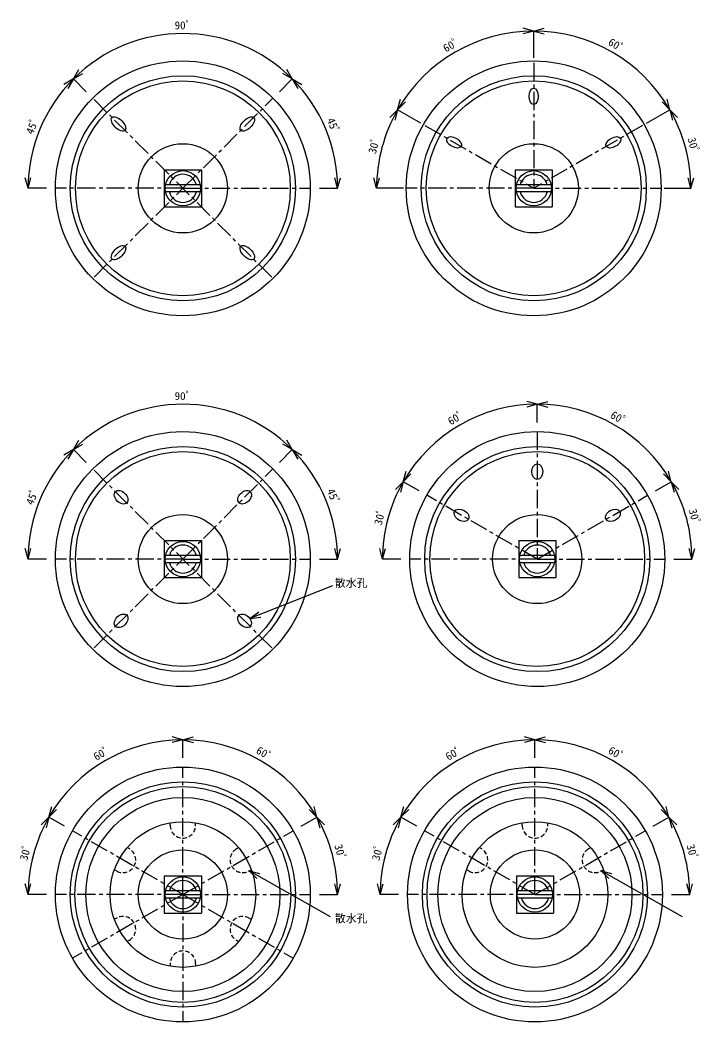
# Model space of a CAD drawing. Units: millimetres, scale not verified. Extents: x -438 to 140, y -184 to 99.
# Drawn here: x -437.5 to -250.5, y -184.4 to 90.8 of the extents above; entities that cross this region are included whole.
import ezdxf
from ezdxf.enums import TextEntityAlignment as Align

# ---------------------------------------------------------------- set-up
doc = ezdxf.new("R2010")
doc.units = ezdxf.units.MM
doc.linetypes.add('CHAIN1', pattern=[8, 5, -1, 1, -1])
doc.linetypes.add('DASHED1', pattern=[1.8, 1.2, -0.6])
doc.layers.add('0-0_φ3.0_両4 45', color=7, linetype='Continuous')
doc.styles.add('ＭＳ ゴシック', font='')
doc.styles.get('ＭＳ ゴシック').set_extended_font_data('MS Gothic')

msp = doc.modelspace()

# ---------------------------------------------------------------- linework, layer by layer
at = {"layer": '0-0_φ3.0_両4 45', "color": 4}
for p, q in [((-296.434, 87.717), (-299.332, 88.494)), ((-296.434, 87.717), (-293.537, 88.494)), ((-296.434, 87.717), (-299.332, 86.941)), ((-296.434, 87.717), (-293.537, 86.941)), ((-296.434, 80.362), (-296.434, 87.717)), ((-296.434, 80.362), (-296.434, 87.717)), ((-422.854, 74.603), (-421.354, 77.201)), ((-362.75, 74.603), (-364.25, 77.201)), ((-422.854, 74.603), (-425.452, 73.103)), ((-422.854, 74.603), (-424.354, 72.005)), ((-422.854, 74.603), (-420.256, 76.103)), ((-419.319, 71.068), (-422.854, 74.603)), ((-419.319, 71.068), (-422.854, 74.603)), ((-366.286, 71.068), (-362.75, 74.603)), ((-366.286, 71.068), (-362.75, 74.603)), ((-362.75, 74.603), (-365.348, 76.103)), ((-362.75, 74.603), (-360.152, 73.103)), ((-362.75, 74.603), (-361.25, 72.005)), ((-333.818, 66.134), (-333.041, 69.032)), ((-259.051, 66.134), (-259.828, 69.032)), ((-333.818, 66.134), (-335.939, 64.013)), ((-333.818, 66.134), (-334.594, 63.236)), ((-333.818, 66.134), (-331.696, 68.256)), ((-327.447, 62.456), (-333.818, 66.134)), ((-327.447, 62.456), (-333.818, 66.134)), ((-265.422, 62.456), (-259.051, 66.134)), ((-259.051, 66.134), (-261.173, 68.256)), ((-259.051, 66.134), (-258.275, 63.236)), ((-259.051, 66.134), (-256.93, 64.013)), ((-435.302, 44.551), (-436.079, 47.449)), ((-435.302, 44.551), (-434.526, 47.449)), ((-350.302, 44.551), (-351.079, 47.449)), ((-350.302, 44.551), (-349.526, 47.449)), ((-339.601, 44.551), (-340.377, 47.449)), ((-339.601, 44.551), (-338.824, 47.449)), ((-253.268, 44.551), (-254.045, 47.449)), ((-253.268, 44.551), (-252.492, 47.449)), ((-430.302, 44.551), (-435.302, 44.551)), ((-388.056, 45.551), (-397.548, 45.551)), ((-355.302, 44.551), (-350.302, 44.551)), ((-332.245, 44.551), (-339.601, 44.551)), ((-332.245, 44.551), (-339.601, 44.551)), ((-291.689, 45.551), (-301.18, 45.551)), ((-260.624, 44.551), (-253.268, 44.551)), ((-260.624, 44.551), (-253.268, 44.551)), ((-388.056, 43.551), (-397.548, 43.551)), ((-291.689, 43.551), (-301.18, 43.551)), ((-295.47, -14.759), (-298.367, -13.982)), ((-295.47, -14.759), (-298.367, -15.535)), ((-295.47, -14.759), (-292.572, -13.982)), ((-295.47, -14.759), (-292.572, -15.535)), ((-295.47, -19.759), (-295.47, -14.759)), ((-295.47, -19.759), (-295.47, -14.759)), ((-422.854, -27.207), (-421.354, -24.609)), ((-362.75, -27.207), (-364.25, -24.609)), ((-422.854, -27.207), (-425.452, -28.707)), ((-422.854, -27.207), (-424.354, -29.805)), ((-422.854, -27.207), (-420.256, -25.707)), ((-419.319, -30.742), (-422.854, -27.207)), ((-419.319, -30.742), (-422.854, -27.207)), ((-366.286, -30.742), (-362.75, -27.207)), ((-366.286, -30.742), (-362.75, -27.207)), ((-362.75, -27.207), (-365.348, -25.707)), ((-362.75, -27.207), (-360.152, -28.707)), ((-362.75, -27.207), (-361.25, -29.805)), ((-332.276, -36.009), (-331.499, -33.111)), ((-332.276, -36.009), (-330.154, -33.888)), ((-258.664, -36.009), (-260.785, -33.888)), ((-258.664, -36.009), (-259.44, -33.111)), ((-332.276, -36.009), (-334.397, -38.13)), ((-262.994, -38.509), (-258.664, -36.009)), ((-258.664, -36.009), (-256.542, -38.13)), ((-258.664, -36.009), (-257.887, -38.907)), ((-435.302, -57.259), (-436.079, -54.361)), ((-435.302, -57.259), (-434.526, -54.361)), ((-350.302, -57.259), (-351.079, -54.361)), ((-350.302, -57.259), (-349.526, -54.361)), ((-337.97, -57.259), (-338.746, -54.361)), ((-337.97, -57.259), (-337.193, -54.361)), ((-252.97, -57.259), (-253.746, -54.361)), ((-252.97, -57.259), (-252.193, -54.361)), ((-430.302, -57.259), (-435.302, -57.259)), ((-388.056, -56.259), (-397.548, -56.259)), ((-355.302, -57.259), (-350.302, -57.259)), ((-332.97, -57.259), (-337.97, -57.259)), ((-290.724, -56.259), (-300.215, -56.259)), ((-257.97, -57.259), (-252.97, -57.259)), ((-388.056, -58.259), (-397.548, -58.259)), ((-290.724, -58.259), (-300.215, -58.259)), ((-351.742, -64.57), (-374.382, -73.587)), ((-374.382, -73.587), (-371.977, -71.794)), ((-374.382, -73.587), (-371.402, -73.237)), ((-392.802, -106.883), (-395.7, -106.107)), ((-392.802, -106.883), (-395.7, -107.66)), ((-392.802, -106.883), (-389.904, -106.107)), ((-392.802, -106.883), (-389.904, -107.66)), ((-392.802, -111.883), (-392.802, -106.883)), ((-392.802, -111.883), (-392.802, -106.883)), ((-296.096, -106.883), (-298.994, -106.107)), ((-296.096, -106.883), (-298.994, -107.66)), ((-296.096, -106.883), (-293.198, -106.107)), ((-296.096, -106.883), (-293.198, -107.66)), ((-296.096, -111.883), (-296.096, -106.883)), ((-296.096, -111.883), (-296.096, -106.883)), ((-429.608, -128.133), (-428.832, -125.235)), ((-429.608, -128.133), (-427.487, -126.012)), ((-355.996, -128.133), (-358.117, -126.012)), ((-355.996, -128.133), (-356.773, -125.235)), ((-332.902, -128.133), (-332.126, -125.235)), ((-332.902, -128.133), (-330.781, -126.012)), ((-259.29, -128.133), (-261.411, -126.012)), ((-259.29, -128.133), (-260.067, -125.235)), ((-429.608, -128.133), (-431.73, -130.254)), ((-429.608, -128.133), (-430.385, -131.031)), ((-425.278, -130.633), (-429.608, -128.133)), ((-425.278, -130.633), (-429.608, -128.133)), ((-360.326, -130.633), (-355.996, -128.133)), ((-360.326, -130.633), (-355.996, -128.133)), ((-355.996, -128.133), (-353.875, -130.254)), ((-355.996, -128.133), (-355.22, -131.031)), ((-332.902, -128.133), (-335.024, -130.254)), ((-332.902, -128.133), (-333.679, -131.031)), ((-328.572, -130.633), (-332.902, -128.133)), ((-328.572, -130.633), (-332.902, -128.133)), ((-263.62, -130.633), (-259.29, -128.133)), ((-263.62, -130.633), (-259.29, -128.133)), ((-259.29, -128.133), (-257.169, -130.254)), ((-259.29, -128.133), (-258.514, -131.031)), ((-374.612, -142.864), (-372.473, -144.968)), ((-277.906, -142.864), (-275.767, -144.968)), ((-435.302, -149.383), (-436.079, -146.485)), ((-435.302, -149.383), (-434.526, -146.485)), ((-388.056, -148.383), (-397.548, -148.383)), ((-350.302, -149.383), (-351.079, -146.485)), ((-350.302, -149.383), (-349.526, -146.485)), ((-338.596, -149.383), (-339.373, -146.485)), ((-338.596, -149.383), (-337.82, -146.485)), ((-291.35, -148.383), (-300.842, -148.383)), ((-253.596, -149.383), (-254.373, -146.485)), ((-253.596, -149.383), (-252.82, -146.485)), ((-430.302, -149.383), (-435.302, -149.383)), ((-388.056, -150.383), (-397.548, -150.383)), ((-355.302, -149.383), (-350.302, -149.383)), ((-333.596, -149.383), (-338.596, -149.383)), ((-291.35, -150.383), (-300.842, -150.383)), ((-258.596, -149.383), (-253.596, -149.383))]:
    msp.add_line(p, q, dxfattribs=at)
at = {"layer": '0-0_φ3.0_両4 45', "color": 4, "linetype": 'CHAIN1'}
for p, q in [((-296.434, 79.051), (-296.434, 44.551)), ((-368.407, 20.156), (-417.551, 69.3)), ((-392.802, 44.551), (-368.053, 69.3)), ((-326.312, 61.801), (-296.434, 44.551)), ((-266.557, 61.801), (-296.434, 44.551)), ((-392.802, 44.551), (-427.802, 44.551)), ((-417.197, 20.156), (-392.802, 44.551)), ((-392.802, 44.551), (-357.802, 44.551)), ((-296.434, 44.551), (-331.434, 44.551)), ((-296.434, 44.551), (-261.434, 44.551)), ((-368.407, -81.654), (-417.551, -32.51)), ((-392.802, -57.259), (-368.053, -32.51)), ((-295.47, -57.259), (-325.781, -39.759)), ((-392.802, -57.259), (-427.802, -57.259)), ((-417.197, -81.654), (-392.802, -57.259)), ((-392.802, -57.259), (-357.802, -57.259)), ((-295.47, -57.259), (-330.47, -57.259)), ((-295.47, -57.259), (-260.47, -57.259)), ((-392.802, -149.383), (-392.802, -114.383)), ((-296.096, -149.383), (-296.096, -114.383)), ((-392.802, -149.383), (-423.113, -131.883)), ((-392.802, -149.383), (-362.491, -131.883)), ((-296.096, -149.383), (-326.407, -131.883)), ((-296.096, -149.383), (-265.785, -131.883)), ((-392.802, -149.383), (-427.802, -149.383)), ((-392.802, -149.383), (-423.113, -166.883)), ((-392.802, -149.383), (-357.802, -149.383)), ((-392.802, -149.383), (-392.802, -184.383)), ((-392.802, -149.383), (-362.491, -166.883)), ((-296.096, -149.383), (-331.096, -149.383)), ((-296.096, -149.383), (-261.096, -149.383))]:
    msp.add_line(p, q, dxfattribs=at)
at = {"layer": '0-0_φ3.0_両4 45', "color": 3}
for p, q in [((-397.902, 49.651), (-397.902, 39.451)), ((-301.534, 49.651), (-301.534, 39.451)), ((-397.902, 39.451), (-387.702, 39.451)), ((-301.534, 39.451), (-291.334, 39.451)), ((-397.902, -52.159), (-397.902, -62.359)), ((-300.57, -52.159), (-300.57, -62.359)), ((-397.902, -62.359), (-387.702, -62.359)), ((-300.57, -62.359), (-290.37, -62.359)), ((-397.902, -144.283), (-397.902, -154.483)), ((-301.196, -144.283), (-301.196, -154.483)), ((-397.902, -154.483), (-387.702, -154.483)), ((-301.196, -154.483), (-290.996, -154.483))]:
    msp.add_line(p, q, dxfattribs=at)
at = {"layer": '0-0_φ3.0_両4 45', "linetype": 'DASHED1'}
for p, q in [((-396.302, -130.383), (-396.302, -129.692)), ((-389.302, -130.383), (-389.302, -129.692)), ((-299.596, -130.383), (-299.596, -129.692)), ((-292.596, -130.383), (-292.596, -129.692)), ((-407.507, -136.852), (-408.105, -136.506)), ((-378.098, -136.852), (-377.499, -136.506)), ((-310.801, -136.852), (-311.399, -136.506)), ((-281.392, -136.852), (-280.793, -136.506)), ((-411.007, -142.914), (-411.605, -142.569)), ((-374.598, -142.914), (-373.999, -142.569)), ((-314.301, -142.914), (-314.899, -142.569)), ((-277.892, -142.914), (-277.293, -142.569)), ((-411.007, -155.852), (-411.605, -156.198)), ((-374.598, -155.852), (-373.999, -156.198)), ((-407.507, -161.914), (-408.105, -162.26)), ((-378.098, -161.914), (-377.499, -162.26)), ((-396.302, -168.383), (-396.302, -169.074)), ((-389.302, -168.383), (-389.302, -169.074))]:
    msp.add_line(p, q, dxfattribs=at)
at = {"layer": '0-0_φ3.0_両4 45', "color": 3}
for points in [[(-397.902, 49.651), (-387.702, 49.651), (-387.702, 39.451)], [(-301.534, 49.651), (-291.334, 49.651), (-291.334, 39.451)], [(-397.902, -52.159), (-387.702, -52.159), (-387.702, -62.359)], [(-300.57, -52.159), (-290.37, -52.159), (-290.37, -62.359)], [(-397.902, -144.283), (-387.702, -144.283), (-387.702, -154.483)], [(-301.196, -144.283), (-290.996, -144.283), (-290.996, -154.483)]]:
    msp.add_lwpolyline(points, dxfattribs=at)
at = {"layer": '0-0_φ3.0_両4 45', "color": 4, "linetype": 'CHAIN1'}
msp.add_lwpolyline([(-295.47, -22.259), (-295.47, -57.259), (-265.159, -39.759)], dxfattribs=at)
at = {"layer": '0-0_φ3.0_両4 45', "color": 4}
for points in [[(-327.946, -38.509), (-332.276, -36.009), (-333.052, -38.907)], [(-352.285, -155.512), (-374.612, -142.864), (-371.708, -143.617)], [(-255.579, -155.512), (-277.906, -142.864), (-275.002, -143.617)]]:
    msp.add_lwpolyline(points, dxfattribs=at)
at = {"layer": '0-0_φ3.0_両4 45', "color": 3}
for centre, radius in [((-392.802, 44.551), 35), ((-296.434, 44.551), 35), ((-392.802, 44.551), 30.915), ((-296.434, 44.551), 30.915), ((-392.802, 44.551), 29.5), ((-296.434, 44.551), 29.5), ((-392.802, 44.551), 12.25), ((-296.434, 44.551), 12.25), ((-392.802, -57.259), 35), ((-295.47, -57.259), 35), ((-392.802, -57.259), 30.915), ((-295.47, -57.259), 30.915), ((-392.802, -57.259), 29.5), ((-295.47, -57.259), 29.5), ((-392.802, -57.259), 12.25), ((-295.47, -57.259), 12.25), ((-392.802, -149.383), 35), ((-296.096, -149.383), 35), ((-392.802, -149.383), 30.915), ((-392.802, -149.383), 29.65), ((-296.096, -149.383), 30.915), ((-296.096, -149.383), 29.65), ((-392.802, -149.383), 26.65), ((-296.096, -149.383), 26.65), ((-392.802, -149.383), 20), ((-296.096, -149.383), 20), ((-392.802, -149.383), 12.25), ((-296.096, -149.383), 12.25)]:
    msp.add_circle(centre, radius, dxfattribs=at)
at = {"layer": '0-0_φ3.0_両4 45', "color": 4}
for centre in [(-392.802, 44.551), (-296.434, 44.551), (-392.802, -57.259), (-295.47, -57.259), (-392.802, -149.383), (-296.096, -149.383)]:
    msp.add_circle(centre, 4.85, dxfattribs=at)
for centre, radius, start, end in [((-392.802, 44.551), 42.5, 45, 135), ((-296.434, 44.551), 43.166, 90, 150), ((-296.434, 44.551), 43.166, 30, 90), ((-392.802, 44.551), 42.5, 135, 180), ((-392.802, 44.551), 42.5, 0, 45), ((-296.434, 44.551), 43.166, 150, 180), ((-296.434, 44.551), 43.166, 0, 30), ((-392.802, 44.551), 3.85, 15.05465, 164.94535), ((-296.434, 44.551), 3.85, 15.05465, 164.94535), ((-392.802, 44.551), 3.85, 195.05465, 344.94535), ((-296.434, 44.551), 3.85, 195.05465, 344.94535), ((-392.802, -57.259), 42.5, 45, 135), ((-295.47, -57.259), 42.5, 90, 150), ((-295.47, -57.259), 42.5, 30, 90), ((-392.802, -57.259), 42.5, 135, 180), ((-392.802, -57.259), 42.5, 0, 45), ((-295.47, -57.259), 42.5, 150, 180), ((-295.47, -57.259), 42.5, 360, 30), ((-392.802, -57.259), 3.85, 15.05465, 164.94535), ((-295.47, -57.259), 3.85, 15.05465, 164.94535), ((-392.802, -57.259), 3.85, 195.05465, 344.94535), ((-295.47, -57.259), 3.85, 195.05465, 344.94535), ((-392.802, -149.383), 42.5, 90, 150), ((-392.802, -149.383), 42.5, 30, 90), ((-296.096, -149.383), 42.5, 90, 150), ((-296.096, -149.383), 42.5, 30, 90), ((-392.802, -149.383), 42.5, 150, 180), ((-392.802, -149.383), 42.5, 360, 30), ((-296.096, -149.383), 42.5, 150, 180), ((-296.096, -149.383), 42.5, 360, 30), ((-392.802, -149.383), 3.85, 15.05465, 164.94535), ((-296.096, -149.383), 3.85, 15.05465, 164.94535), ((-392.802, -149.383), 3.85, 195.05465, 344.94535), ((-296.096, -149.383), 3.85, 195.05465, 344.94535)]:
    msp.add_arc(centre, radius, start, end, dxfattribs=at)
at = {"layer": '0-0_φ3.0_両4 45', "linetype": 'DASHED1'}
for centre, start, end in [((-392.802, -130.383), 180, 0), ((-296.096, -130.383), 180, 0), ((-409.257, -139.883), 240, 60), ((-376.348, -139.883), 120, 300), ((-312.551, -139.883), 240, 60), ((-279.642, -139.883), 120, 300), ((-409.257, -158.883), 300, 120), ((-376.348, -158.883), 60, 240), ((-392.802, -168.383), 0, 180)]:
    msp.add_arc(centre, 3.5, start, end, dxfattribs=at)
at = {"layer": '0-0_φ3.0_両4 45'}
for centre, major_axis, ratio in [((-296.434, 69.801), (0, 2.25), 0.559017), ((-410.48, 62.229), (-1.768, 1.768), 0.5), ((-375.125, 62.229), (1.768, 1.768), 0.5), ((-318.302, 57.176), (-1.949, 1.125), 0.559017), ((-274.567, 57.176), (1.949, 1.125), 0.559017), ((-410.48, 26.873), (-1.768, -1.768), 0.5), ((-375.125, 26.873), (1.768, -1.768), 0.5), ((-295.47, -33.259), (0, -2.175), 0.689655), ((-409.773, -40.288), (1.538, -1.538), 0.689655), ((-375.832, -40.288), (-1.538, -1.538), 0.689655), ((-316.254, -45.259), (1.884, -1.087), 0.689655), ((-274.685, -45.259), (1.884, 1.087), 0.689655), ((-409.773, -74.229), (1.538, 1.538), 0.689655), ((-375.832, -74.229), (-1.538, 1.538), 0.689655)]:
    msp.add_ellipse(centre, major_axis=major_axis, ratio=ratio, dxfattribs=at)

# ---------------------------------------------------------------- texts
at = {"layer": '0-0_φ3.0_両4 45', "style": 'ＭＳ ゴシック'}
for s, p in [('90ﾟ', (-395.052, 87.551)), ('90ﾟ', (-395.052, -14.259)), ('散水孔', (-351.083, -65.587)), ('散水孔', (-351.083, -157.711))]:
    msp.add_text(s, height=2.199, dxfattribs=at).set_placement(p, align=Align.BOTTOM_LEFT)
for s, rotation, p in [('60ﾟ', 30, (-320.216, 81.242)), ('60ﾟ', 330, (-276.55, 83.492)), ('45ﾟ', 67.5, (-433.39, 58.928)), ('45ﾟ', 292.5, (-353.936, 63.085)), ('30ﾟ', 75, (-339.195, 53.679)), ('30ﾟ', 285, (-254.838, 58.026)), ('60ﾟ', 30, (-318.918, -21.145)), ('60ﾟ', 330, (-275.918, -18.895)), ('45ﾟ', 67.5, (-433.39, -42.882)), ('45ﾟ', 292.5, (-353.936, -38.725)), ('30ﾟ', 75, (-337.587, -48.303)), ('30ﾟ', 285, (-254.517, -43.956)), ('60ﾟ', 30, (-416.251, -113.269)), ('60ﾟ', 330, (-373.251, -111.019)), ('60ﾟ', 30, (-319.545, -113.269)), ('60ﾟ', 330, (-276.545, -111.019)), ('30ﾟ', 75, (-434.919, -140.427)), ('30ﾟ', 285, (-351.85, -136.081)), ('30ﾟ', 75, (-338.213, -140.427)), ('30ﾟ', 285, (-255.144, -136.081))]:
    msp.add_text(s, height=2.199, rotation=rotation, dxfattribs=at).set_placement(p, align=Align.BOTTOM_LEFT)

doc.saveas('drawing.dxf')
